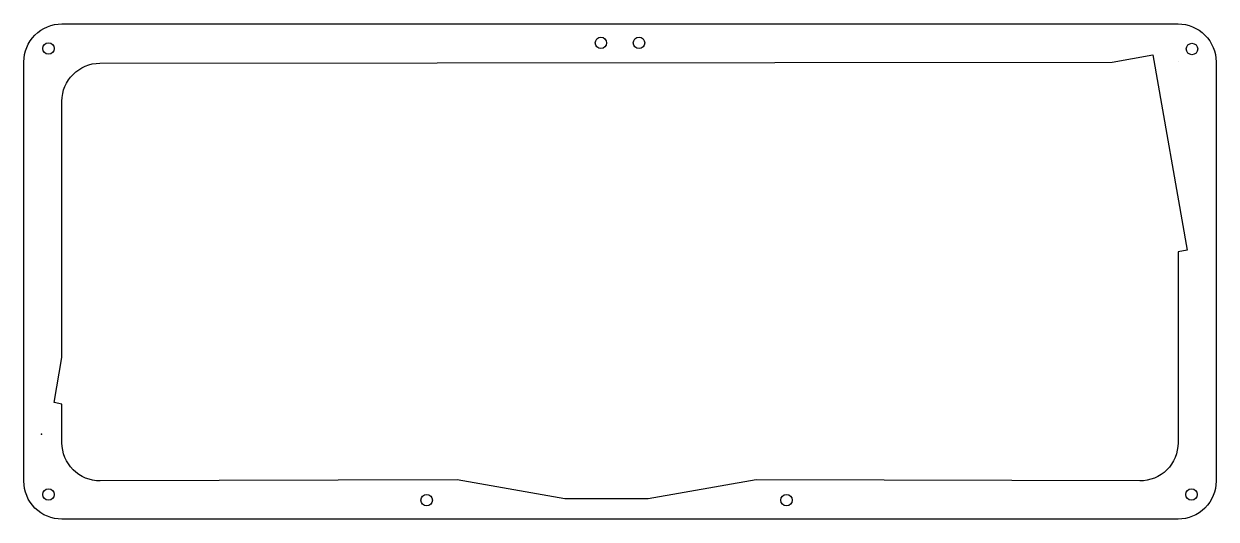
# Model space of a CAD drawing. Header units: millimetres. Extents: x 398 to 711, y 363 to 493.
import ezdxf

# ---------------------------------------------------------------- set-up
doc = ezdxf.new("R2010")
doc.units = ezdxf.units.MM
doc.header["$PDSIZE"] = -1
doc.layers.get('0').update_dxf_attribs({"color": 1})

msp = doc.modelspace()

# ---------------------------------------------------------------- linework, layer by layer
msp.add_line((700.73, 483.07), (700.73, 483.06))
msp.add_lwpolyline([(407.73, 493.07), (700.73, 493.07, -0.414214), (710.73, 483.07), (710.73, 373.07, -0.414214), (700.73, 363.07), (407.73, 363.07, -0.414214), (397.73, 373.07), (397.73, 483.07, -0.414214)], format="xyb", close=True)
msp.add_lwpolyline([(694.09, 484.92), (703.13, 433.66), (700.73, 433.22), (700.73, 383.1, -0.415119), (690.7, 373.1), (589.95, 373.42), (561.63, 368.42), (539.78, 368.42), (511.47, 373.42), (417.76, 373.11, -0.415181), (407.73, 383.11), (407.73, 393.29), (405.65, 393.66), (407.73, 405.46), (407.73, 472.75, -0.413891), (417.72, 482.75), (683.42, 483.04), (694.09, 484.91)], format="xyb")
for centre in [(549.23, 488.07), (559.23, 488.07), (404.2, 486.61), (704.39, 486.48), (404.2, 369.54), (503.48, 368.07), (597.94, 368.07), (704.27, 369.54)]:
    msp.add_circle(centre, 1.5)
msp.add_point((402.34, 385.41))

doc.saveas('drawing.dxf')
